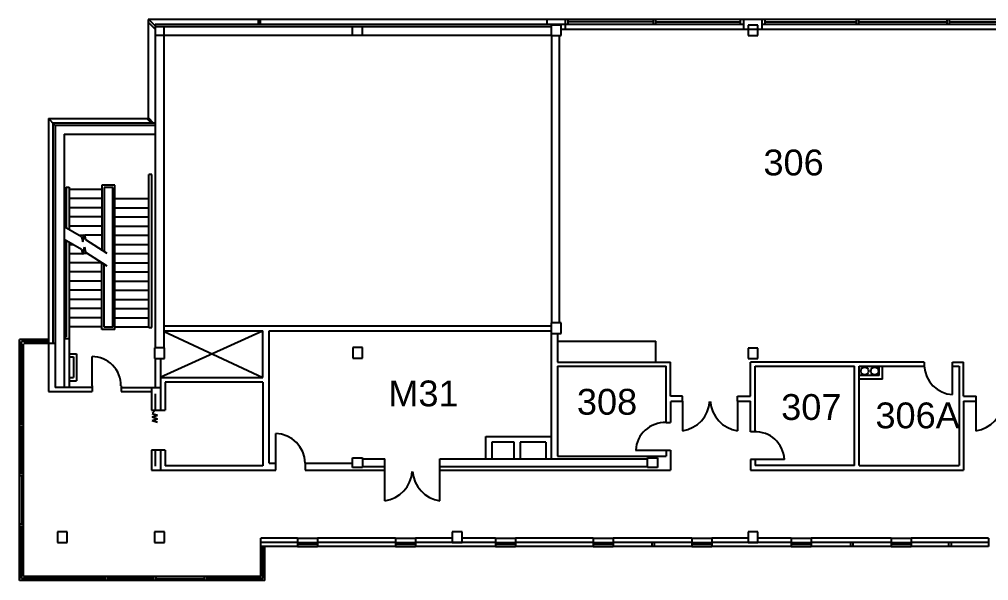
# Model space of a CAD drawing. Header units: inches. Extents: x -705 to 2732, y 2994 to 3679.
# Drawn here: x -705 to 476, y 2994 to 3679 of the extents above; entities that cross this region are included whole.
import ezdxf

# ---------------------------------------------------------------- set-up
doc = ezdxf.new("R2010")
doc.units = ezdxf.units.IN
doc.header["$LTSCALE"] = 96
doc.header["$MEASUREMENT"] = 0
doc.layers.get('0').update_dxf_attribs({"linetype": 'CONTINUOUS'})
for name, color, linetype in [('A-DOOR', 4, 'CONTINUOUS'), ('A-FLOR-HRAL', 4, 'CONTINUOUS'), ('A-FLOR-STRS', 4, 'CONTINUOUS'), ('A-FURN', 3, 'CONTINUOUS'), ('A-GLAZ', 3, 'CONTINUOUS'), ('A-PFLR-TEXT', 3, 'CONTINUOUS'), ('A-ROOF-OTLN', 6, 'CONTINUOUS'), ('A-WALL', 5, 'CONTINUOUS'), ('A-WALL-JAMB', 6, 'CONTINUOUS'), ('P-STRM-RFDR', 5, 'CONTINUOUS'), ('S-COLS', 6, 'CONTINUOUS')]:
    doc.layers.add(name, color=color, linetype=linetype)
doc.styles.get("Standard").update_dxf_attribs({"font": 'ARIAL.TTF'})

msp = doc.modelspace()

# ---------------------------------------------------------------- linework, layer by layer
for p, q in [((-643.9, 3404.4), (-639.7, 3404.4)), ((-408.3, 3298.7), (-533.1, 3242.2)), ((-528.9, 3298.7), (-408.1, 3242.2))]:
    msp.add_line(p, q)
at = {"layer": 'A-DOOR'}
for p, q in [((-616.1, 3232), (-616.1, 3267.5)), ((432.3, 3221.2), (432.3, 3256)), ((103.4, 3213.1), (103.4, 3177.2)), ((170.4, 3213.1), (170.4, 3177.2)), ((461.1, 3177.2), (461.1, 3213.1)), ((-539.2, 3202.3), (-543, 3198.1)), ((-543, 3198.1), (-536.2, 3196)), ((-543, 3193.9), (-536.2, 3196)), ((-543, 3193.9), (-536.2, 3191.8)), ((-543, 3189.7), (-536.2, 3191.8)), ((-543, 3189.7), (-536.2, 3187.6)), ((-392.3, 3129), (-392.3, 3173.8)), ((-259.2, 3091.6), (-259.2, 3142.7)), ((-192.3, 3091.6), (-192.3, 3142.7)), ((46.2, 3153.3), (83.4, 3153.3)), ((227.7, 3142.2), (191.9, 3142.2))]:
    msp.add_line(p, q, dxfattribs=at)
for centre, radius, start, end in [((-616.1, 3232.3), 35.2, 359.43, 89.9633), ((434.4, 3257.6), 36.4, 182.4866, 266.7387), ((97.7, 3215.9), 39.1, 278.3705, 355.9351), ((176.1, 3215.9), 39.1, 184.0649, 261.6295), ((455.3, 3215.9), 39.1, 278.3705, 355.9351), ((81.8, 3151.6), 35.5, 87.486, 177.1455), ((-393.3, 3137), 36.8, 0.9997, 88.5592), ((192, 3140.4), 35.5, 2.8545, 92.514), ((-265, 3130.3), 39.1, 278.3705, 355.9351), ((-186.6, 3130.3), 39.1, 184.0649, 261.6295)]:
    msp.add_arc(centre, radius, start, end, dxfattribs=at)
at = {"layer": 'A-FLOR-HRAL'}
for p, q in [((-543.3, 3489.5), (-546.9, 3489.5)), ((-546.9, 3303.1), (-546.9, 3489.5)), ((-543.3, 3303.1), (-543.3, 3489.5)), ((-647.6, 3474.1), (-643.9, 3474.1)), ((-647.6, 3474.1), (-647.6, 3424.4)), ((-643.9, 3474.1), (-643.9, 3422.3)), ((-604.2, 3476.7), (-604.2, 3397.8)), ((-588.2, 3476.7), (-604.2, 3476.7)), ((-591, 3473.9), (-601.4, 3473.9)), ((-601.4, 3473.9), (-601.4, 3396)), ((-591, 3303.3), (-591, 3473.9)), ((-588.2, 3300.5), (-588.2, 3476.7)), ((-647.6, 3409), (-647.6, 3291.8)), ((-643.9, 3406.9), (-643.9, 3289.4)), ((-604.2, 3300.5), (-604.2, 3382.3)), ((-601.4, 3303.3), (-601.4, 3380.6)), ((-588.2, 3300.5), (-604.2, 3300.5)), ((-591, 3303.3), (-601.4, 3303.3)), ((-588.2, 3303.8), (-546.9, 3303.8)), ((-546.9, 3303.1), (-543.3, 3303.1)), ((-643.9, 3289.4), (-650, 3289.4)), ((-649.8, 3291.8), (-647.6, 3291.8))]:
    msp.add_line(p, q, dxfattribs=at)
at = {"layer": 'A-FLOR-STRS'}
for p, q in [((-604.2, 3471.6), (-643.9, 3471.6)), ((-604.2, 3460.3), (-643.9, 3460.3)), ((-604.2, 3449.1), (-643.9, 3449.1)), ((-588.2, 3460.3), (-546.9, 3460.3)), ((-588.2, 3449.1), (-546.9, 3449.1)), ((-604.2, 3438), (-643.9, 3438)), ((-588.2, 3438), (-546.9, 3438)), ((-629, 3413.6), (-650, 3425.9)), ((-604.2, 3426.8), (-643.9, 3426.8)), ((-588.2, 3426.8), (-546.9, 3426.8)), ((-632.4, 3415.6), (-625.6, 3415.6)), ((-629, 3413.6), (-627.4, 3407.7)), ((-627.4, 3407.7), (-625.4, 3416.8)), ((-625.4, 3416.8), (-624.2, 3410.4)), ((-604.2, 3415.6), (-625.1, 3415.6)), ((-588.2, 3415.6), (-546.9, 3415.6)), ((-629, 3398.2), (-650, 3410.4)), ((-624.2, 3410.4), (-598.1, 3393.9)), ((-588.2, 3404.4), (-546.9, 3404.4)), ((-643.9, 3393.2), (-627.6, 3393.2)), ((-629, 3398.2), (-627.4, 3392.3)), ((-627.4, 3392.3), (-625.4, 3401.3)), ((-621.4, 3393.2), (-627.2, 3393.2)), ((-625.4, 3401.3), (-624.2, 3395)), ((-624.2, 3395), (-598.1, 3378.4)), ((-588.2, 3393.2), (-546.9, 3393.2)), ((-604.2, 3382.1), (-643.9, 3382.1)), ((-588.2, 3382.1), (-546.9, 3382.1)), ((-604.2, 3370.9), (-643.9, 3370.9)), ((-588.2, 3370.9), (-546.9, 3370.9)), ((-604.2, 3359.7), (-643.9, 3359.7)), ((-588.2, 3359.7), (-546.9, 3359.7)), ((-604.2, 3348.5), (-643.9, 3348.5)), ((-588.2, 3348.5), (-546.9, 3348.5)), ((-604.2, 3337.3), (-643.9, 3337.3)), ((-588.2, 3337.3), (-546.9, 3337.3)), ((-604.2, 3326.1), (-643.9, 3326.1)), ((-588.2, 3326.1), (-546.9, 3326.1)), ((-604.2, 3315), (-643.9, 3315)), ((-588.2, 3315), (-546.9, 3315)), ((-604.2, 3303.8), (-643.9, 3303.8))]:
    msp.add_line(p, q, dxfattribs=at)
at = {"layer": 'A-FURN'}
for p in [(-49.1, 3286.4), (70.9, 3260.8)]:
    msp.add_line(p, (70.9, 3286.4), dxfattribs=at)
at = {"layer": 'A-GLAZ'}
for p, q in [((67.9, 3678.9), (-36.2, 3678.9)), ((67.9, 3675.9), (-36.2, 3675.9)), ((173.7, 3678.9), (70.8, 3678.9)), ((70.8, 3675.9), (173.7, 3675.9)), ((315.2, 3678.9), (203.6, 3678.9)), ((203.6, 3675.9), (315.2, 3675.9)), ((425.8, 3678.9), (318.1, 3678.9)), ((318.1, 3675.9), (425.8, 3675.9)), ((536.3, 3678.9), (428.7, 3678.9)), ((428.7, 3675.9), (536.3, 3675.9)), ((-36.2, 3672.9), (67.9, 3672.9)), ((70.8, 3672.9), (173.7, 3672.9)), ((203.6, 3672.9), (315.2, 3672.9)), ((318.1, 3672.9), (425.8, 3672.9)), ((428.7, 3672.9), (536.3, 3672.9)), ((-669.3, 3288.6), (-704.7, 3288.6)), ((-704.7, 3184.4), (-704.7, 3288.6)), ((-669.3, 3286), (-702.3, 3286)), ((-702.2, 3184.4), (-702.2, 3286.1)), ((-669.3, 3283.5), (-699.3, 3283.5)), ((-699.6, 3184.4), (-699.6, 3283.1)), ((-704.7, 3125.1), (-704.7, 3181.5)), ((-702.2, 3125.1), (-702.2, 3181.5)), ((-699.6, 3125.1), (-699.6, 3181.5)), ((-704.7, 3063.3), (-704.7, 3122.2)), ((-702.2, 3122.2), (-702.2, 3063.3)), ((-699.6, 3063.3), (-699.6, 3122.2)), ((-704.7, 2994.3), (-704.7, 3060.4)), ((-702.2, 2996.8), (-702.2, 3060.4)), ((-699.6, 2999.4), (-699.6, 3060.4)), ((-410.5, 2999.4), (-410.5, 3035.9)), ((-408, 2996.8), (-408, 3035.9)), ((-405.4, 2994.3), (-405.4, 3035.9)), ((-365.6, 3041), (-341.3, 3041)), ((-341.3, 3038.2), (-365.6, 3038.2)), ((-365.6, 3035.9), (-341.3, 3035.9)), ((-246.3, 3041), (-222, 3041)), ((-222, 3038.2), (-246.3, 3038.2)), ((-246.3, 3035.9), (-222, 3035.9)), ((-124.5, 3041), (-100.3, 3041)), ((-100.3, 3038.2), (-124.5, 3038.2)), ((-124.5, 3035.9), (-100.3, 3035.9)), ((-5.4, 3041), (18.9, 3041)), ((18.9, 3038.2), (-5.4, 3038.2)), ((-5.4, 3035.9), (18.9, 3035.9)), ((114.8, 3041), (139, 3041)), ((139, 3038.2), (114.8, 3038.2)), ((114.8, 3035.9), (139, 3035.9)), ((235.9, 3041), (260.2, 3041)), ((260.2, 3038.2), (235.9, 3038.2)), ((235.9, 3035.9), (260.2, 3035.9)), ((357.6, 3041), (381.9, 3041)), ((381.9, 3038.2), (357.6, 3038.2)), ((357.6, 3035.9), (381.9, 3035.9)), ((-600.6, 2994.3), (-704.7, 2994.3)), ((-600.6, 2996.8), (-702.2, 2996.8)), ((-600.6, 2999.4), (-699.6, 2999.4)), ((-541.2, 2999.4), (-597.7, 2999.4)), ((-541.2, 2996.8), (-597.7, 2996.8)), ((-541.2, 2994.3), (-597.7, 2994.3)), ((-479.4, 2999.4), (-538.3, 2999.4)), ((-538.3, 2996.8), (-479.4, 2996.8)), ((-479.4, 2994.3), (-538.3, 2994.3)), ((-410.5, 2999.4), (-476.5, 2999.4)), ((-408, 2996.8), (-476.5, 2996.8)), ((-405.4, 2994.3), (-476.5, 2994.3))]:
    msp.add_line(p, q, dxfattribs=at)
at = {"layer": 'A-ROOF-OTLN'}
for p, q in [((545.8, 3666.7), (-44.6, 3666.7)), ((-365.6, 3045.9), (-341.3, 3045.9)), ((-246.3, 3045.9), (-222, 3045.9)), ((-124.5, 3045.9), (-100.3, 3045.9)), ((-5.4, 3045.9), (18.9, 3045.9)), ((114.8, 3045.9), (139, 3045.9)), ((235.9, 3045.9), (260.2, 3045.9)), ((357.6, 3045.9), (381.9, 3045.9))]:
    msp.add_line(p, q, dxfattribs=at)
at = {"layer": 'A-WALL'}
for p, q in [((-547.8, 3678.9), (-547.8, 3557.9)), ((-66.1, 3678.9), (-547.8, 3678.9)), ((-539.2, 3667), (-547.8, 3675.7)), ((-547, 3678.9), (-539.2, 3671.1)), ((-413.6, 3678.9), (-413.6, 3672.9)), ((-411.4, 3678.9), (-411.4, 3672.9)), ((-64.1, 3678.9), (-66.1, 3678.9)), ((-62.1, 3678.9), (-64.1, 3678.9)), ((-62.1, 3678.9), (-62.1, 3672.9)), ((-39.6, 3678.9), (-62.1, 3678.9)), ((-39.6, 3678.9), (-39.6, 3666.7)), ((177.6, 3678.9), (177.6, 3666.7)), ((200.1, 3678.9), (177.6, 3678.9)), ((200.1, 3678.9), (200.1, 3666.7)), ((-539.2, 3672.9), (-539.2, 3278.1)), ((-539.2, 3672.9), (-39.6, 3672.9)), ((-56.6, 3669.8), (-539.2, 3669.8)), ((-528.6, 3669.8), (-528.6, 3278.1)), ((-298.6, 3659.2), (-298.6, 3669.8)), ((-286.5, 3659.2), (-286.5, 3669.8)), ((-56.6, 3659.2), (-539.2, 3659.2)), ((-56.4, 3659.2), (-56.4, 3308.6)), ((-47.1, 3659.2), (-47.1, 3308.6)), ((-669.3, 3557.9), (-669.3, 3283.5)), ((-669.3, 3557.9), (-547.8, 3557.9)), ((-660.9, 3549.6), (-669.3, 3557.9)), ((-549.2, 3557.9), (-543.9, 3552.5)), ((-547.8, 3559.3), (-541.2, 3552.5)), ((-663.8, 3552.5), (-663.8, 3283.6)), ((-539.2, 3552.5), (-663.8, 3552.5)), ((-539.2, 3549.6), (-660.9, 3549.6)), ((-660.9, 3549.6), (-660.9, 3283.6)), ((-650, 3539), (-539.2, 3539)), ((-650, 3539), (-650, 3289.4)), ((-528.6, 3304.9), (-281.8, 3304.9)), ((-528.6, 3299), (-408.1, 3299)), ((-408.1, 3242.2), (-408.1, 3299)), ((-400.3, 3299), (-281.8, 3299)), ((-400.3, 3137.6), (-400.3, 3299)), ((-286.5, 3304.9), (-56.6, 3304.9)), ((-286.5, 3299), (-56.6, 3299)), ((-56.4, 3142.7), (-56.4, 3295.8)), ((-49.1, 3295.8), (-49.1, 3260.8)), ((-660.9, 3283.6), (-669.3, 3283.6)), ((-669.3, 3283.5), (-669.3, 3225.1)), ((-660.9, 3283.6), (-660.9, 3229.9)), ((-650, 3289.4), (-650, 3229.9)), ((-643.9, 3289.4), (-643.9, 3229.9)), ((-643.9, 3270.9), (-635.2, 3270.9)), ((-643.9, 3267.1), (-638.8, 3267.1)), ((-638.8, 3267.1), (-638.8, 3241.9)), ((-635.2, 3270.9), (-635.2, 3238.1)), ((-539.2, 3265.3), (-539.2, 3229.9)), ((-532.8, 3265.3), (-532.8, 3202.3)), ((-49.1, 3260.8), (88.9, 3260.8)), ((88.9, 3219.5), (88.9, 3260.8)), ((186.4, 3219.5), (186.4, 3260.8)), ((397.9, 3260.8), (186.4, 3260.8)), ((397.9, 3260.8), (397.9, 3256)), ((432.3, 3260.8), (445.9, 3260.8)), ((432.3, 3256), (432.3, 3260.8)), ((445.9, 3219.5), (445.9, 3260.8)), ((-49.1, 3256), (83.4, 3256)), ((-49.1, 3256), (-49.1, 3146.2)), ((83.4, 3187.1), (83.4, 3256)), ((191.9, 3256), (313.1, 3256)), ((191.9, 3175.9), (191.9, 3256)), ((313.1, 3134.6), (313.1, 3256)), ((318.7, 3256), (397.9, 3256)), ((318.7, 3134.6), (318.7, 3256)), ((343.2, 3244.4), (343.2, 3256)), ((346.9, 3240.2), (346.9, 3256)), ((432.3, 3256), (440.4, 3256)), ((440.4, 3256), (440.4, 3134.6)), ((-643.9, 3241.9), (-638.8, 3241.9)), ((-643.9, 3238.1), (-635.2, 3238.1)), ((-532.8, 3242.2), (-408.1, 3242.2)), ((-408, 3236.5), (-527.1, 3236.5)), ((-527.1, 3236.5), (-527.1, 3202.3)), ((-408.1, 3236.4), (-408.1, 3134.4)), ((343.2, 3244.4), (318.7, 3244.4)), ((346.9, 3240.2), (318.7, 3240.2)), ((-669.3, 3225.1), (-616.1, 3225.1)), ((-616.1, 3229.9), (-660.9, 3229.9)), ((-616.1, 3232), (-616.1, 3225.1)), ((-580.8, 3232), (-580.8, 3225.1)), ((-580.8, 3229.9), (-532.8, 3229.9)), ((-580.8, 3225.1), (-543.7, 3225.1)), ((-543.7, 3229.9), (-543.7, 3202.3)), ((-539.2, 3222.1), (-539.2, 3202.3)), ((103.4, 3219.5), (88.9, 3219.5)), ((88.9, 3213), (88.9, 3187.1)), ((89.2, 3213.1), (103.4, 3213.1)), ((103.4, 3213.1), (103.4, 3219.5)), ((170.4, 3219.5), (186.4, 3219.5)), ((170.4, 3213.1), (170.4, 3219.5)), ((170.4, 3213.1), (186.4, 3213.1)), ((186.4, 3175.9), (186.4, 3213.1)), ((445.9, 3219.5), (461.1, 3219.5)), ((445.9, 3213.1), (445.9, 3129)), ((445.9, 3213.1), (461.1, 3213.1)), ((461.1, 3213.1), (461.1, 3219.5)), ((-543.7, 3202.3), (-527.1, 3202.3)), ((83.4, 3187.1), (88.9, 3187.1)), ((-136.1, 3170.2), (-56.4, 3170.2)), ((-136.1, 3142.7), (-136.1, 3170.2)), ((191.9, 3175.9), (186.4, 3175.9)), ((-527.1, 3153.6), (-543.7, 3153.6)), ((-543.7, 3153.6), (-543.7, 3129)), ((-539.2, 3153.6), (-539.2, 3133.8)), ((-532.8, 3153.6), (-532.8, 3129)), ((-527.1, 3153.6), (-527.1, 3134.4)), ((-101.7, 3163), (-128.9, 3163)), ((-128.9, 3163), (-128.9, 3142.7)), ((-101.7, 3142.7), (-101.7, 3163)), ((-94.5, 3163), (-94.5, 3142.7)), ((-63.3, 3163), (-94.5, 3163)), ((-63.3, 3163), (-63.3, 3142.7)), ((-286.5, 3142.7), (-259.2, 3142.7)), ((-192.3, 3142.7), (60.8, 3142.7)), ((-49.1, 3146.2), (83.4, 3146.2)), ((83.4, 3153.3), (83.4, 3146.2)), ((83.4, 3153.3), (88.9, 3153.3)), ((88.9, 3153.3), (88.9, 3129)), ((186.4, 3142.2), (186.4, 3129)), ((191.9, 3142.2), (186.4, 3142.2)), ((191.9, 3142.2), (191.9, 3134.6)), ((-408.1, 3134.4), (-527.1, 3134.4)), ((-400.3, 3137.6), (-392.3, 3137.6)), ((-356.3, 3137.6), (-298.6, 3137.6)), ((-356.3, 3137.6), (-356.3, 3129)), ((-286.5, 3133.4), (-259.2, 3133.4)), ((-192.3, 3133.4), (60.8, 3133.4)), ((313.1, 3134.6), (191.9, 3134.6)), ((318.7, 3134.6), (440.4, 3134.6)), ((-543.7, 3129), (-392.3, 3129)), ((-356.3, 3129), (-259.2, 3129)), ((-192.3, 3129), (88.9, 3129)), ((186.4, 3129), (445.9, 3129)), ((-410.5, 3035.9), (-410.5, 3045.9)), ((-365.6, 3045.9), (-410.5, 3045.9)), ((-365.6, 3041), (-410.5, 3041)), ((-365.6, 3035.9), (-410.5, 3035.9)), ((-365.6, 3045.9), (-365.6, 3035.9)), ((-341.3, 3045.9), (-341.3, 3035.9)), ((-246.3, 3045.9), (-341.3, 3045.9)), ((-246.3, 3041), (-341.3, 3041)), ((-246.3, 3035.9), (-341.3, 3035.9)), ((-246.3, 3045.9), (-246.3, 3035.9)), ((-177.3, 3045.9), (-222, 3045.9)), ((-222, 3045.9), (-222, 3035.9)), ((-124.5, 3041), (-222, 3041)), ((-124.5, 3035.9), (-222, 3035.9)), ((-124.5, 3045.9), (-165.3, 3045.9)), ((-124.5, 3045.9), (-124.5, 3035.9)), ((-100.3, 3045.9), (-100.3, 3035.9)), ((-5.4, 3045.9), (-100.3, 3045.9)), ((-5.4, 3041), (-100.3, 3041)), ((-5.4, 3035.9), (-100.3, 3035.9)), ((-5.4, 3045.9), (-5.4, 3035.9)), ((18.9, 3045.9), (18.9, 3035.9)), ((114.8, 3045.9), (18.9, 3045.9)), ((114.8, 3041), (18.9, 3041)), ((114.8, 3035.9), (18.9, 3035.9)), ((65.8, 3041), (65.8, 3035.9)), ((68.7, 3041), (68.7, 3035.9)), ((114.8, 3045.9), (114.8, 3035.9)), ((139, 3045.9), (139, 3035.9)), ((183.2, 3045.9), (139, 3045.9)), ((235.9, 3041), (139, 3041)), ((235.9, 3035.9), (139, 3035.9)), ((235.9, 3045.9), (195.2, 3045.9)), ((235.9, 3045.9), (235.9, 3035.9)), ((260.2, 3045.9), (260.2, 3035.9)), ((357.6, 3045.9), (260.2, 3045.9)), ((357.6, 3041), (260.2, 3041)), ((357.6, 3035.9), (260.2, 3035.9)), ((308.1, 3041), (308.1, 3035.9)), ((311, 3041), (311, 3035.9)), ((357.6, 3045.9), (357.6, 3035.9)), ((381.9, 3045.9), (381.9, 3035.9)), ((476.4, 3045.9), (381.9, 3045.9)), ((476.4, 3041), (381.9, 3041)), ((476.4, 3035.9), (381.9, 3035.9)), ((427.7, 3041), (427.7, 3035.9)), ((430.6, 3041), (430.6, 3035.9)), ((476.4, 3045.9), (476.4, 3035.9))]:
    msp.add_line(p, q, dxfattribs=at)
at = {"layer": 'A-WALL-JAMB'}
for p, q in [((-36.2, 3678.9), (-39.6, 3678.9)), ((-36.2, 3678.9), (-36.2, 3672.9)), ((67.9, 3672.9), (67.9, 3678.9)), ((70.8, 3678.9), (67.9, 3678.9)), ((70.8, 3672.9), (70.8, 3678.9)), ((173.7, 3678.9), (173.7, 3672.9)), ((177.6, 3678.9), (173.7, 3678.9)), ((203.6, 3678.9), (200.1, 3678.9)), ((203.6, 3678.9), (203.6, 3672.9)), ((315.2, 3672.9), (315.2, 3678.9)), ((318.1, 3678.9), (315.2, 3678.9)), ((318.1, 3672.9), (318.1, 3678.9)), ((425.8, 3672.9), (425.8, 3678.9)), ((428.7, 3678.9), (425.8, 3678.9)), ((428.7, 3672.9), (428.7, 3678.9)), ((-39.6, 3672.9), (-36.2, 3672.9)), ((67.9, 3672.9), (70.8, 3672.9)), ((173.7, 3672.9), (177.6, 3672.9)), ((200.1, 3672.9), (203.6, 3672.9)), ((315.2, 3672.9), (318.1, 3672.9)), ((425.8, 3672.9), (428.7, 3672.9)), ((-699.6, 3184.4), (-704.7, 3184.4)), ((-704.7, 3181.5), (-704.7, 3184.4)), ((-699.6, 3181.5), (-704.7, 3181.5)), ((-699.6, 3181.5), (-699.6, 3184.4)), ((-699.6, 3125.1), (-704.7, 3125.1)), ((-704.7, 3122.2), (-704.7, 3125.1)), ((-699.6, 3122.2), (-704.7, 3122.2)), ((-699.6, 3122.2), (-699.6, 3125.1)), ((-699.6, 3063.3), (-704.7, 3063.3)), ((-704.7, 3060.4), (-704.7, 3063.3)), ((-699.6, 3060.4), (-704.7, 3060.4)), ((-699.6, 3060.4), (-699.6, 3063.3)), ((-600.6, 2999.4), (-600.6, 2994.3)), ((-597.7, 2999.4), (-600.6, 2999.4)), ((-597.7, 2994.3), (-600.6, 2994.3)), ((-597.7, 2999.4), (-597.7, 2994.3)), ((-541.2, 2999.4), (-541.2, 2994.3)), ((-538.3, 2999.4), (-541.2, 2999.4)), ((-538.3, 2994.3), (-541.2, 2994.3)), ((-538.3, 2999.4), (-538.3, 2994.3)), ((-479.4, 2999.4), (-479.4, 2994.3)), ((-476.5, 2999.4), (-479.4, 2999.4)), ((-476.5, 2994.3), (-479.4, 2994.3)), ((-476.5, 2999.4), (-476.5, 2994.3)), ((-418.2, 2994.3), (-418.2, 2999.4))]:
    msp.add_line(p, q, dxfattribs=at)
at = {"layer": 'P-STRM-RFDR'}
for centre in [(325.3, 3250), (337.5, 3250)]:
    msp.add_circle(centre, 4.75, dxfattribs=at)
at = {"layer": 'S-COLS'}
for p, q in [((-44.6, 3672), (-56.6, 3672)), ((-56.6, 3672), (-56.6, 3659.2)), ((-44.6, 3659.2), (-44.6, 3672)), ((195.2, 3672), (183.2, 3672)), ((183.2, 3672), (183.2, 3659.2)), ((195.2, 3659.2), (195.2, 3672)), ((-56.6, 3659.2), (-44.6, 3659.2)), ((183.2, 3659.2), (195.2, 3659.2)), ((-44.6, 3308.6), (-56.6, 3308.6)), ((-56.6, 3308.6), (-56.6, 3295.8)), ((-44.6, 3295.8), (-44.6, 3308.6)), ((-56.6, 3295.8), (-44.6, 3295.8)), ((-528, 3278.1), (-540, 3278.1)), ((-540, 3278.1), (-540, 3265.3)), ((-528, 3265.3), (-528, 3278.1)), ((-286.6, 3278.6), (-298.5, 3278.6)), ((-298.5, 3278.6), (-298.5, 3265.8)), ((-286.6, 3265.8), (-286.6, 3278.6)), ((195.2, 3278), (183.2, 3278)), ((183.2, 3278), (183.2, 3265.2)), ((195.2, 3265.2), (195.2, 3278)), ((-540, 3265.3), (-528, 3265.3)), ((-298.5, 3265.8), (-286.6, 3265.8)), ((183.2, 3265.2), (195.2, 3265.2)), ((-298.6, 3144), (-286.5, 3144)), ((-298.6, 3132.3), (-298.6, 3144)), ((-286.5, 3144), (-286.5, 3132.3)), ((60.8, 3144), (72.8, 3144)), ((60.8, 3132.3), (60.8, 3144)), ((72.8, 3144), (72.8, 3132.3)), ((-286.5, 3132.3), (-298.6, 3132.3)), ((72.8, 3132.3), (60.8, 3132.3)), ((-646.4, 3053.8), (-658.4, 3053.8)), ((-658.4, 3053.8), (-658.4, 3041)), ((-646.4, 3041), (-646.4, 3053.8)), ((-528, 3053.8), (-540, 3053.8)), ((-540, 3053.8), (-540, 3041)), ((-528, 3041), (-528, 3053.8)), ((-165.3, 3053.8), (-177.3, 3053.8)), ((-177.3, 3053.8), (-177.3, 3041)), ((-165.3, 3041), (-165.3, 3053.8)), ((195.2, 3053.8), (183.2, 3053.8)), ((183.2, 3053.8), (183.2, 3041)), ((195.2, 3041), (195.2, 3053.8)), ((-658.4, 3041), (-646.4, 3041)), ((-540, 3041), (-528, 3041)), ((-177.3, 3041), (-165.3, 3041)), ((183.2, 3041), (195.2, 3041))]:
    msp.add_line(p, q, dxfattribs=at)

# ---------------------------------------------------------------- texts
at = {"layer": 'A-PFLR-TEXT'}
for s, p in [('306', (202, 3488.6)), ('M31', (-255.1, 3206.9)), ('308', (-25.3, 3196.7)), ('307', (223.6, 3190.3)), ('306A', (338.5, 3180.1))]:
    msp.add_text(s, height=31.5, dxfattribs=at).set_placement(p)

doc.saveas('drawing.dxf')
